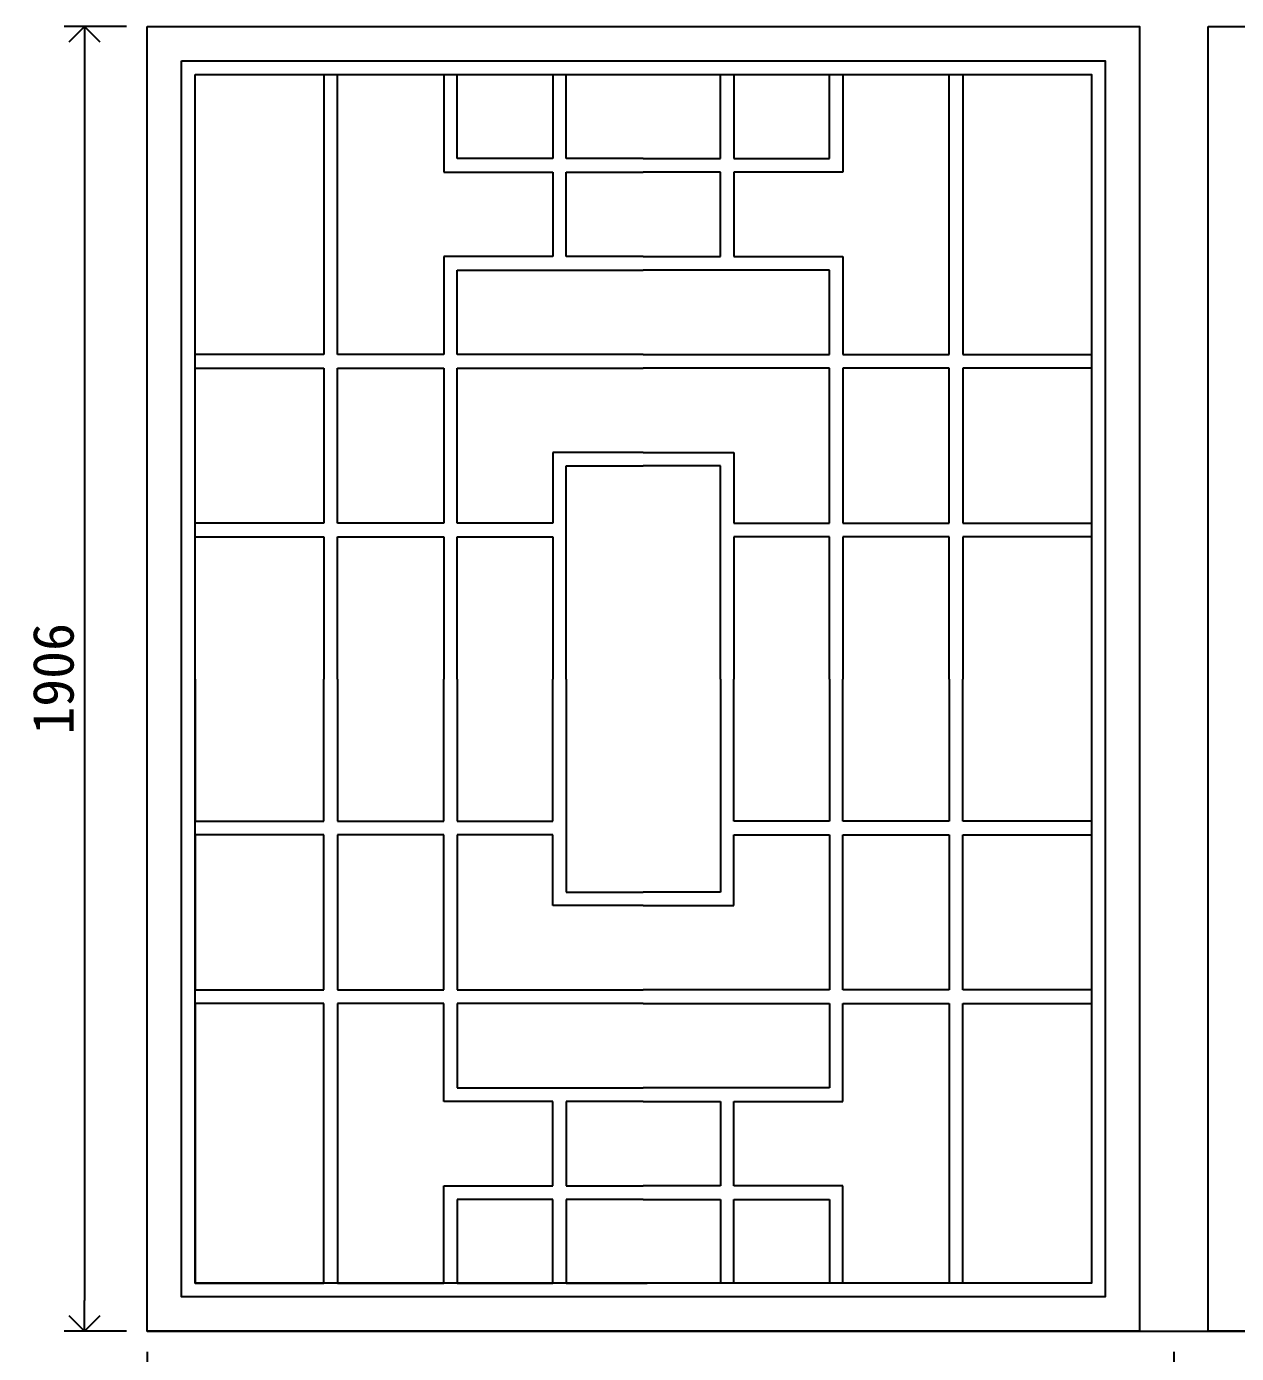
# Model space of a CAD drawing. Extents: x -66030 to 95157, y -13132 to 45879.
# Drawn here: x -5780 to -4012, y 28895 to 30833 of the extents above; entities that cross this region are included whole.
import ezdxf

# ---------------------------------------------------------------- set-up
doc = ezdxf.new("R2010")
doc.units = 0
doc.header["$LTSCALE"] = 100
doc.header["$MEASUREMENT"] = 0
doc.header["$PDMODE"] = 2
doc.header["$PDSIZE"] = -3
doc.layers.get('0').update_dxf_attribs({"linetype": 'CONTINUOUS'})
doc.layers.get('Defpoints').update_dxf_attribs({"linetype": 'CONTINUOUS'})
doc.layers.add('3', color=11, linetype='CONTINUOUS')
doc.styles.add('HZ', font='simhei.ttf')
doc.dimstyles.new('TEXT', dxfattribs={"dimscale": 8, "dimtxt": 2, "dimasz": 1.5, "dimexe": 1, "dimexo": 1, "dimgap": 0.5, "dimtad": 1, "dimdec": 0, "dimzin": 0, "dimdsep": 46, "dimtxsty": 'HZ', "dimblk": 'DOT', "dimblk1": 'OPEN90', "dimblk2": 'OPEN90', "dimsah": 1, "dimcen": 0, "dimclrd": 256, "dimclre": 256, "dimclrt": 7, "dimadec": 0, "dimazin": 0, "dimtfac": 0.5, "dimtdec": 0, "dimtmove": 2, "dimatfit": 3, "dimldrblk": 'OPEN90', "dimfxl": 1, "dimtolj": 1, "dimtzin": 0, "dimarcsym": 0})

# ---------------------------------------------------------------- blocks, each defined once
blk = doc.blocks.new('_OPEN90')
at = {"color": 0, "linetype": 'ByBlock'}
for p, q in [((-0.5, 0.5), (0, 0)), ((0, 0), (-1, 0)), ((0, 0), (-0.5, -0.5))]:
    blk.add_line(p, q, dxfattribs=at)
blk = doc.blocks.new('*D101')
at = {"layer": '3', "lineweight": -2, "transparency": 16777216}
for p, q in [((-5633.5, 30833.2), (-5725, 30833.2)), ((-5695, 30788.2), (-5695, 28972.2)), ((-5633.5, 28927.2), (-5725, 28927.2))]:
    blk.add_line(p, q, dxfattribs=at)
at = {"layer": 'Defpoints', "color": 0, "transparency": 16777216}
for p in [(-5603.5, 30833.2), (-5695, 28927.2), (-5603.5, 28927.2)]:
    blk.add_point(p, dxfattribs=at)
at = {"layer": '3', "lineweight": -2, "transparency": 16777216, "xscale": 45, "yscale": 45, "zscale": 45}
for p, rotation in [((-5695, 30833.2), 90), ((-5695, 28927.2), 270)]:
    blk.add_blockref('_OPEN90', p, dxfattribs=dict(at, rotation=rotation))
at = {"layer": '3', "color": 7, "transparency": 16777216, "insert": (-5740.4, 29880.2), "char_height": 60, "attachment_point": 5, "rotation": 90, "style": 'HZ'}
blk.add_mtext('\\A1;1906', dxfattribs=at)
blk = doc.blocks.new('*D102')
at = {"layer": '3', "lineweight": -2, "transparency": 16777216}
for p, q in [((-5603.5, 28897.2), (-5603.5, 28652.4)), ((-4103.5, 28897.2), (-4103.5, 28652.4)), ((-4148.5, 28682.4), (-5558.5, 28682.4))]:
    blk.add_line(p, q, dxfattribs=at)
at = {"layer": 'Defpoints', "color": 0, "transparency": 16777216}
for p in [(-5603.5, 28927.2), (-4103.5, 28927.2), (-5603.5, 28682.4)]:
    blk.add_point(p, dxfattribs=at)
at = {"layer": '3', "lineweight": -2, "transparency": 16777216, "xscale": 45, "yscale": 45, "zscale": 45, "rotation": 180}
blk.add_blockref('_OPEN90', (-5603.5, 28682.4), dxfattribs=at)
at = {"layer": '3', "lineweight": -2, "transparency": 16777216, "xscale": 45, "yscale": 45, "zscale": 45}
blk.add_blockref('_OPEN90', (-4103.5, 28682.4), dxfattribs=at)
at = {"layer": '3', "color": 7, "transparency": 16777216, "insert": (-4853.5, 28727.7), "char_height": 60, "attachment_point": 5, "style": 'HZ'}
blk.add_mtext('\\A1;1500', dxfattribs=at)

msp = doc.modelspace()

# ---------------------------------------------------------------- linework, layer by layer
at = {"layer": '3'}
for p, q in [((-5345.4, 30762.8), (-5345.4, 30354)), ((-5325.6, 30354), (-5325.6, 30762.8)), ((-5170.3, 30762.8), (-5170.3, 30620.5)), ((-5150.6, 30640.2), (-5150.6, 30762.8)), ((-5011, 30762.8), (-5011, 30640.2)), ((-4991.3, 30640.2), (-4991.3, 30762.8)), ((-4766, 30640.2), (-4766, 30762.8)), ((-4746.2, 30762.8), (-4746.2, 30640.2)), ((-4606.7, 30640.2), (-4606.7, 30762.8)), ((-4587, 30762.8), (-4587, 30620.5)), ((-4431.6, 30354), (-4431.6, 30762.8)), ((-4411.9, 30762.8), (-4411.9, 30354)), ((-5011, 30640.2), (-5150.6, 30640.2)), ((-4878.6, 30640.2), (-4991.3, 30640.2)), ((-4878.6, 30640.2), (-4766, 30640.2)), ((-4746.2, 30640.2), (-4606.7, 30640.2)), ((-5170.3, 30620.5), (-5011, 30620.5)), ((-5011, 30620.5), (-5011, 30497.1)), ((-4991.3, 30497.1), (-4991.3, 30620.5)), ((-4991.3, 30620.5), (-4878.6, 30620.5)), ((-4766, 30620.5), (-4878.6, 30620.5)), ((-4766, 30497.1), (-4766, 30620.5)), ((-4587, 30620.5), (-4746.2, 30620.5)), ((-4746.2, 30620.5), (-4746.2, 30497.1)), ((-5011, 30497.1), (-5170.3, 30497.1)), ((-5170.3, 30497.1), (-5170.3, 30354)), ((-4878.6, 30497.1), (-4991.3, 30497.1)), ((-4991.3, 30497.1), (-4991.3, 30497.1)), ((-4878.6, 30497.1), (-4766, 30497.1)), ((-4766, 30497.1), (-4766, 30497.1)), ((-4746.2, 30497.1), (-4587, 30497.1)), ((-4587, 30497.1), (-4587, 30354)), ((-5150.6, 30354), (-5150.6, 30477.4)), ((-5150.6, 30477.4), (-4878.6, 30477.4)), ((-4606.7, 30477.4), (-4878.6, 30477.4)), ((-4606.7, 30354), (-4606.7, 30477.4)), ((-5345.4, 30354), (-5533.3, 30354)), ((-5170.3, 30354), (-5325.6, 30354)), ((-4878.6, 30354), (-5150.6, 30354)), ((-5150.6, 30354), (-5150.6, 30354)), ((-4878.6, 30354), (-4606.7, 30354)), ((-4606.7, 30354), (-4606.7, 30354)), ((-4587, 30354), (-4431.6, 30354)), ((-4411.9, 30354), (-4223.9, 30354)), ((-5533.3, 30334.3), (-5345.4, 30334.3)), ((-5345.4, 30334.3), (-5345.4, 30107.6)), ((-5325.6, 30107.6), (-5325.6, 30334.3)), ((-5325.6, 30334.3), (-5170.3, 30334.3)), ((-5170.3, 30334.3), (-5170.3, 30107.6)), ((-5150.6, 30107.6), (-5150.6, 30334.3)), ((-5150.6, 30334.3), (-4878.6, 30334.3)), ((-4606.7, 30334.3), (-4878.6, 30334.3)), ((-4606.7, 30107.6), (-4606.7, 30334.3)), ((-4431.6, 30334.3), (-4587, 30334.3)), ((-4587, 30334.3), (-4587, 30107.6)), ((-4431.6, 30107.6), (-4431.6, 30334.3)), ((-4223.9, 30334.3), (-4411.9, 30334.3)), ((-4411.9, 30334.3), (-4411.9, 30107.6)), ((-4878.6, 30210.9), (-5011, 30210.9)), ((-5011, 30210.9), (-5011, 30107.6)), ((-4878.6, 30210.9), (-4746.2, 30210.9)), ((-4746.2, 30210.9), (-4746.2, 30107.6)), ((-4991.3, 29880), (-4991.3, 30191.2)), ((-4991.3, 30191.2), (-4878.6, 30191.2)), ((-4766, 30191.2), (-4878.6, 30191.2)), ((-4766, 29880), (-4766, 30191.2)), ((-5345.4, 30107.6), (-5533.3, 30107.6)), ((-5170.3, 30107.6), (-5325.6, 30107.6)), ((-5325.6, 30107.6), (-5325.6, 30107.6)), ((-5011, 30107.6), (-5150.6, 30107.6)), ((-5011, 30107.6), (-5011, 30107.6)), ((-4746.2, 30107.6), (-4606.7, 30107.6)), ((-4746.2, 30107.6), (-4746.2, 30107.6)), ((-4587, 30107.6), (-4431.6, 30107.6)), ((-4431.6, 30107.6), (-4431.6, 30107.6)), ((-4411.9, 30107.6), (-4223.9, 30107.6)), ((-5533.3, 30087.8), (-5345.4, 30087.8)), ((-5345.4, 30087.8), (-5345.4, 29880)), ((-5325.6, 29880), (-5325.6, 30087.8)), ((-5325.6, 30087.8), (-5170.3, 30087.8)), ((-5170.3, 30087.8), (-5170.3, 29880)), ((-5150.6, 30087.8), (-5011, 30087.8)), ((-5150.6, 29880), (-5150.6, 30087.8)), ((-5150.6, 30087.8), (-5150.6, 30087.8)), ((-5011, 30087.8), (-5011, 29880)), ((-4606.7, 30087.8), (-4746.2, 30087.8)), ((-4746.2, 30087.8), (-4746.2, 29880)), ((-4606.7, 29880), (-4606.7, 30087.8)), ((-4606.7, 30087.8), (-4606.7, 30087.8)), ((-4431.6, 30087.8), (-4587, 30087.8)), ((-4587, 30087.8), (-4587, 29880)), ((-4431.6, 29880), (-4431.6, 30087.8)), ((-4223.9, 30087.8), (-4411.9, 30087.8)), ((-4411.9, 30087.8), (-4411.9, 29880)), ((-5533.3, 29880), (-5533.3, 29672.2)), ((-5345.4, 29672.2), (-5345.4, 29880)), ((-5325.6, 29880), (-5325.6, 29672.2)), ((-5170.3, 29672.2), (-5170.3, 29880)), ((-5150.6, 29880), (-5150.6, 29672.2)), ((-5011, 29672.2), (-5011, 29880)), ((-4991.3, 29880), (-4991.3, 29568.8)), ((-4766, 29880), (-4766, 29568.8)), ((-4746.2, 29672.2), (-4746.2, 29880)), ((-4606.7, 29880), (-4606.7, 29672.2)), ((-4587, 29672.2), (-4587, 29880)), ((-4431.6, 29880), (-4431.6, 29672.2)), ((-4411.9, 29672.2), (-4411.9, 29880)), ((-5533.3, 29672.2), (-5345.4, 29672.2)), ((-5325.6, 29672.2), (-5170.3, 29672.2)), ((-5150.6, 29672.2), (-5011, 29672.2)), ((-5150.6, 29672.2), (-5150.6, 29672.2)), ((-4606.7, 29672.2), (-4746.2, 29672.2)), ((-4606.7, 29672.2), (-4606.7, 29672.2)), ((-4431.6, 29672.2), (-4587, 29672.2)), ((-4223.9, 29672.2), (-4411.9, 29672.2)), ((-5533.3, 29652.4), (-5533.3, 29425.7)), ((-5345.4, 29652.4), (-5533.3, 29652.4)), ((-5533.3, 29652.4), (-5533.3, 29652.4)), ((-5345.4, 29425.7), (-5345.4, 29652.4)), ((-5325.6, 29652.4), (-5325.6, 29425.7)), ((-5170.3, 29652.4), (-5325.6, 29652.4)), ((-5325.6, 29652.4), (-5325.6, 29652.4)), ((-5170.3, 29425.7), (-5170.3, 29652.4)), ((-5011, 29652.4), (-5150.6, 29652.4)), ((-5150.6, 29652.4), (-5150.6, 29425.7)), ((-5011, 29549), (-5011, 29652.4)), ((-5011, 29652.4), (-5011, 29652.4)), ((-4746.2, 29652.4), (-4606.7, 29652.4)), ((-4746.2, 29549), (-4746.2, 29652.4)), ((-4746.2, 29652.4), (-4746.2, 29652.4)), ((-4606.7, 29652.4), (-4606.7, 29425.7)), ((-4587, 29425.7), (-4587, 29652.4)), ((-4587, 29652.4), (-4431.6, 29652.4)), ((-4431.6, 29652.4), (-4431.6, 29425.7)), ((-4431.6, 29652.4), (-4431.6, 29652.4)), ((-4411.9, 29425.7), (-4411.9, 29652.4)), ((-4411.9, 29652.4), (-4223.9, 29652.4)), ((-4991.3, 29568.8), (-4878.6, 29568.8)), ((-4766, 29568.8), (-4878.6, 29568.8)), ((-4878.6, 29549), (-5011, 29549)), ((-4878.6, 29549), (-4746.2, 29549)), ((-5533.3, 29425.7), (-5345.4, 29425.7)), ((-5325.6, 29425.7), (-5170.3, 29425.7)), ((-5150.6, 29425.7), (-4878.6, 29425.7)), ((-4606.7, 29425.7), (-4878.6, 29425.7)), ((-4431.6, 29425.7), (-4587, 29425.7)), ((-4223.9, 29425.7), (-4411.9, 29425.7)), ((-5345.4, 29406), (-5533.3, 29406)), ((-5533.3, 29406), (-5533.3, 28997.2)), ((-5345.4, 28997.2), (-5345.4, 29406)), ((-5170.3, 29406), (-5325.6, 29406)), ((-5325.6, 29406), (-5325.6, 28997.2)), ((-5170.3, 29262.8), (-5170.3, 29406)), ((-5150.6, 29406), (-5150.6, 29282.6)), ((-4878.6, 29406), (-5150.6, 29406)), ((-5150.6, 29406), (-5150.6, 29406)), ((-4878.6, 29406), (-4606.7, 29406)), ((-4606.7, 29406), (-4606.7, 29282.6)), ((-4606.7, 29406), (-4606.7, 29406)), ((-4587, 29262.8), (-4587, 29406)), ((-4587, 29406), (-4431.6, 29406)), ((-4431.6, 29406), (-4431.6, 28997.2)), ((-4411.9, 28997.2), (-4411.9, 29406)), ((-4411.9, 29406), (-4223.9, 29406)), ((-5150.6, 29282.6), (-4878.6, 29282.6)), ((-4606.7, 29282.6), (-4878.6, 29282.6)), ((-5011, 29262.8), (-5170.3, 29262.8)), ((-5011, 29139.5), (-5011, 29262.8)), ((-4991.3, 29262.8), (-4991.3, 29139.5)), ((-4878.6, 29262.8), (-4991.3, 29262.8)), ((-4991.3, 29262.8), (-4991.3, 29262.8)), ((-4878.6, 29262.8), (-4766, 29262.8)), ((-4766, 29262.8), (-4766, 29139.5)), ((-4766, 29262.8), (-4766, 29262.8)), ((-4746.2, 29139.5), (-4746.2, 29262.8)), ((-4746.2, 29262.8), (-4587, 29262.8)), ((-5170.3, 28997.2), (-5170.3, 29139.5)), ((-5170.3, 29139.5), (-5011, 29139.5)), ((-4991.3, 29139.5), (-4878.6, 29139.5)), ((-4766, 29139.5), (-4878.6, 29139.5)), ((-4587, 29139.5), (-4746.2, 29139.5)), ((-4587, 28997.2), (-4587, 29139.5)), ((-5011, 29119.8), (-5150.6, 29119.8)), ((-5150.6, 29119.8), (-5150.6, 28997.2)), ((-5011, 28997.2), (-5011, 29119.8)), ((-4878.6, 29119.8), (-4991.3, 29119.8)), ((-4991.3, 29119.8), (-4991.3, 28997.2)), ((-4878.6, 29119.8), (-4766, 29119.8)), ((-4766, 29119.8), (-4766, 28997.2)), ((-4746.2, 28997.2), (-4746.2, 29119.8)), ((-4746.2, 29119.8), (-4606.7, 29119.8)), ((-4606.7, 29119.8), (-4606.7, 28997.2)), ((-5533.3, 28997.2), (-5345.4, 28997.2)), ((-5533.3, 28997.2), (-5533.3, 28997.2)), ((-5325.6, 28997.2), (-5170.3, 28997.2)), ((-5325.6, 28997.2), (-5325.6, 28997.2)), ((-5150.6, 28997.2), (-5011, 28997.2)), ((-5150.6, 28997.2), (-5150.6, 28997.2)), ((-4991.3, 28997.2), (-4873.1, 28997.2)), ((-4991.3, 28997.2), (-4991.3, 28997.2)), ((-5603.5, 28927.2), (-2603.5, 28927.2))]:
    msp.add_line(p, q, dxfattribs=at)
for points in [[(-5603.5, 30833.2), (-4153.7, 30833.2), (-4153.7, 28927.2), (-5603.5, 28927.2)], [(-4053.4, 30833.2), (-2603.5, 30833.2), (-2603.5, 28927.2), (-4053.4, 28927.2)], [(-5553.5, 30783.2), (-4203.7, 30783.2), (-4203.7, 28977.2), (-5553.5, 28977.2)], [(-5533.5, 30763.2), (-4223.7, 30763.2), (-4223.7, 28997.2), (-5533.5, 28997.2)]]:
    msp.add_lwpolyline(points, close=True, dxfattribs=at)

# ---------------------------------------------------------------- dimensions: what is measured, and where the dimension line sits
dim = msp.add_linear_dim(base=(-5695, 28927.2), p1=(-5603.5, 30833.2), p2=(-5603.5, 28927.2), angle=90, dimstyle='TEXT', override={"dimscale": 30}, dxfattribs=at)
dim.commit()
dim.dimension.update_dxf_attribs({"geometry": '*D101', "text_midpoint": (-5740.4, 29880.2)})
dim = msp.add_linear_dim(base=(-5603.5, 28682.4), p1=(-4103.5, 28927.2), p2=(-5603.5, 28927.2), dimstyle='TEXT', override={"dimscale": 30}, dxfattribs=at)
dim.commit()
dim.dimension.update_dxf_attribs({"geometry": '*D102', "text_midpoint": (-4853.5, 28727.7)})

doc.saveas('drawing.dxf')
